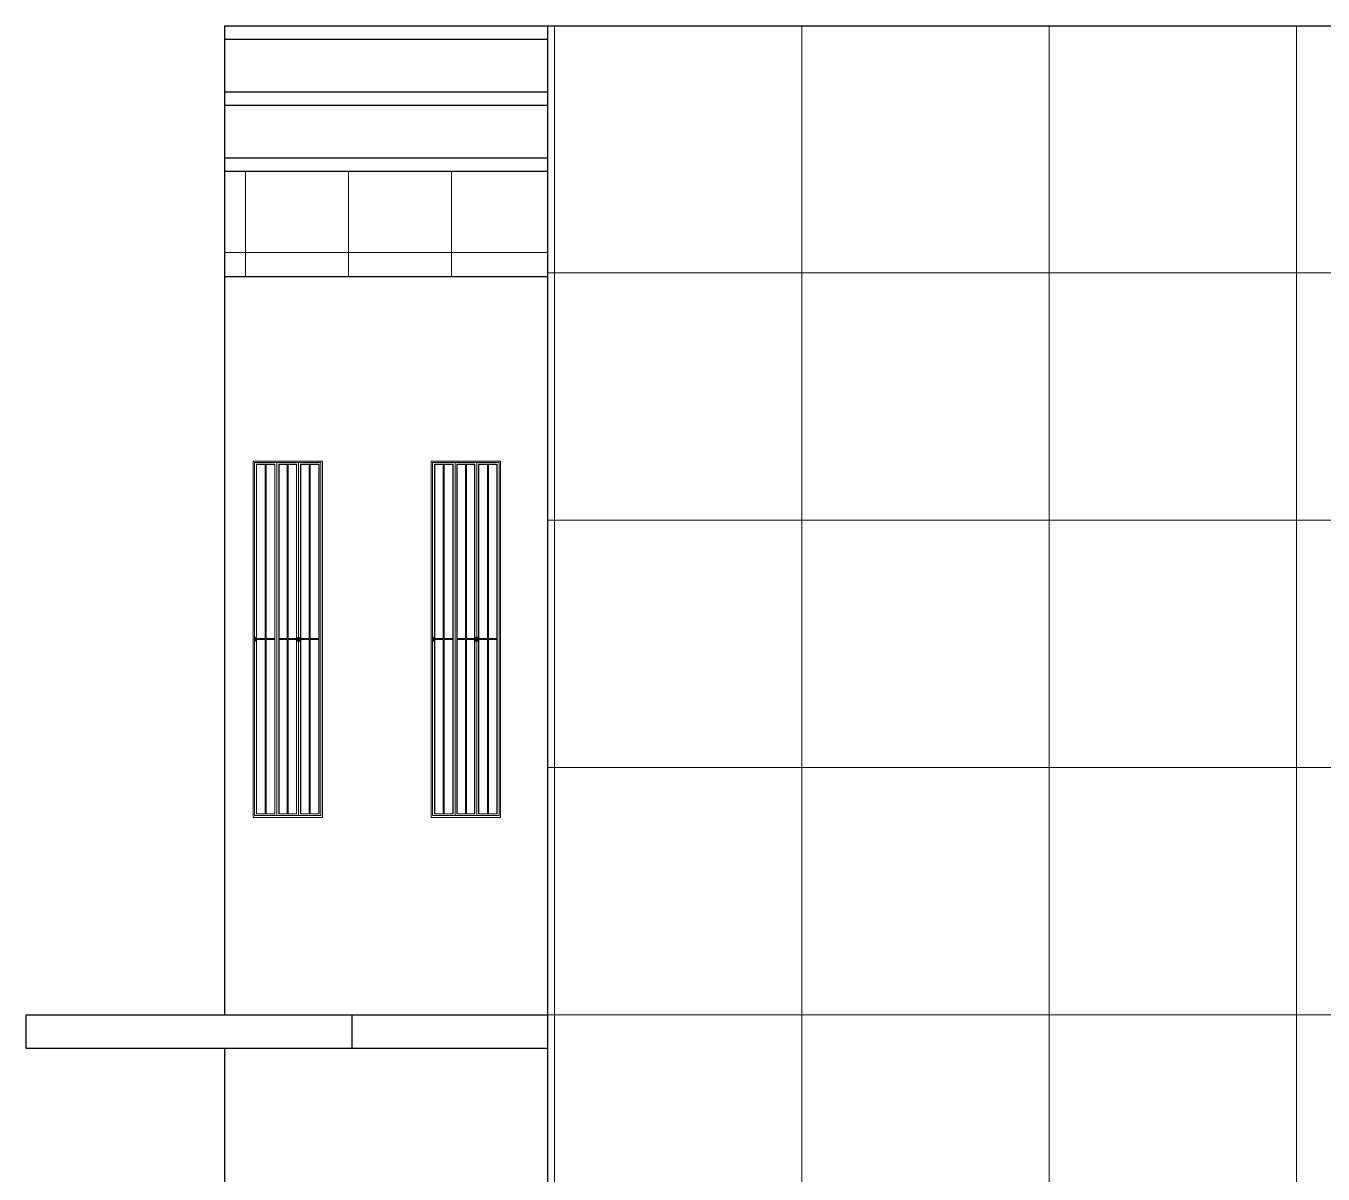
# Model space of a CAD drawing. Header units: inches. Extents: x -9985691 to 3643, y -3270716 to 4788.
# Drawn here: x -4972208.9 to -4972012.2, y -3262709.9 to -3262535.9 of the extents above; entities that cross this region are included whole.
import ezdxf

# ---------------------------------------------------------------- set-up
doc = ezdxf.new("R2010")
doc.units = ezdxf.units.IN
doc.header["$LTSCALE"] = 2
doc.header["$MEASUREMENT"] = 0
doc.linetypes.add('ACAD_ISO02W100', pattern=[15, 12, -3])
doc.layers.get('0').update_dxf_attribs({"linetype": 'CONTINUOUS'})
doc.layers.add('HATCH', color=60, linetype='ACAD_ISO02W100', lineweight=13)
doc.layers.add('window', color=4, linetype='CONTINUOUS', lineweight=13)

msp = doc.modelspace()

# ---------------------------------------------------------------- hatches: boundary and pattern name
at = {"layer": 'HATCH', "transparency": 33554661}
h = msp.add_hatch(dxfattribs=at)
h.set_pattern_fill('ANSI37', color=256, scale=300, angle=45)
h.set_pattern_definition([(90, (32433.695, 226.672), (-37.5, 0), []), (180, (32433.695, 226.672), (-4e-15, -37.5), [])])
h.paths.add_polyline_path([(-4972129.78, -3262909.85), (-4971845.53, -3262909.85), (-4971845.53, -3262578.85), (-4971815.53, -3262578.85), (-4971815.53, -3262573.85), (-4971845.53, -3262573.85), (-4971845.53, -3262535.85), (-4972129.78, -3262535.85), (-4972129.78, -3262573.85)])
h = msp.add_hatch(dxfattribs=at)
h.set_pattern_fill('ANSI37', color=256, scale=125, angle=45)
h.set_pattern_definition([(90, (32433.695, 226.672), (-15.625, 0), []), (180, (32433.695, 226.672), (-9e-16, -15.625), [])])
h.paths.add_polyline_path([(-4972178.79, -3262557.85), (-4972178.79, -3262573.85), (-4972129.78, -3262573.85), (-4972129.78, -3262557.85)])

# ---------------------------------------------------------------- linework, layer by layer
at = {"ltscale": 0.5}
for p, q in [((-4972178.79, -3262535.85), (-4971845.53, -3262535.85)), ((-4972178.79, -3262573.85), (-4972178.79, -3262535.85)), ((-4972129.78, -3262573.85), (-4972129.78, -3262535.85)), ((-4972178.79, -3262537.85), (-4972129.78, -3262537.85)), ((-4972178.79, -3262545.85), (-4972129.78, -3262545.85)), ((-4972178.79, -3262547.85), (-4972129.78, -3262547.85)), ((-4972178.79, -3262555.85), (-4972129.78, -3262555.85)), ((-4972178.79, -3262557.85), (-4972129.78, -3262557.85)), ((-4972178.79, -3262685.85), (-4972178.79, -3262573.85)), ((-4972178.79, -3262573.85), (-4972129.78, -3262573.85)), ((-4972129.78, -3262909.85), (-4972129.78, -3262573.85)), ((-4972129.78, -3262685.85), (-4972208.95, -3262685.85)), ((-4972208.95, -3262685.85), (-4972208.95, -3262690.85)), ((-4972159.49, -3262690.85), (-4972159.49, -3262685.85)), ((-4972208.95, -3262690.85), (-4972129.78, -3262690.85)), ((-4972178.79, -3262797.85), (-4972178.79, -3262690.85))]:
    msp.add_line(p, q, dxfattribs=at)
at = {"layer": 'window'}
for p, q in [((-4972174.51, -3262655.85), (-4972174.51, -3262601.85)), ((-4972163.99, -3262601.85), (-4972174.51, -3262601.85)), ((-4972174.29, -3262655.59), (-4972174.29, -3262602.05)), ((-4972164.21, -3262602.05), (-4972174.29, -3262602.05)), ((-4972174, -3262655.32), (-4972174, -3262602.31)), ((-4972174, -3262602.31), (-4972171.18, -3262602.31)), ((-4972173.96, -3262602.35), (-4972174, -3262602.31)), ((-4972173.96, -3262655.29), (-4972173.96, -3262602.35)), ((-4972171.22, -3262602.35), (-4972173.96, -3262602.35)), ((-4972172.66, -3262602.35), (-4972172.66, -3262628.75)), ((-4972172.52, -3262602.35), (-4972172.52, -3262628.75)), ((-4972171.22, -3262602.35), (-4972171.18, -3262602.31)), ((-4972171.22, -3262602.35), (-4972171.22, -3262655.29)), ((-4972171.18, -3262602.31), (-4972171.18, -3262655.32)), ((-4972170.89, -3262602.05), (-4972170.89, -3262655.59)), ((-4972167.9, -3262602.31), (-4972170.6, -3262602.31)), ((-4972170.6, -3262602.31), (-4972170.6, -3262655.32)), ((-4972170.57, -3262602.35), (-4972170.6, -3262602.31)), ((-4972170.57, -3262602.35), (-4972170.57, -3262655.29)), ((-4972170.57, -3262602.35), (-4972167.94, -3262602.35)), ((-4972169.32, -3262602.35), (-4972169.32, -3262628.75)), ((-4972169.18, -3262602.35), (-4972169.18, -3262628.75)), ((-4972167.94, -3262602.35), (-4972167.9, -3262602.31)), ((-4972167.94, -3262655.29), (-4972167.94, -3262602.35)), ((-4972167.9, -3262655.32), (-4972167.9, -3262602.31)), ((-4972167.61, -3262602.05), (-4972167.61, -3262655.59)), ((-4972167.32, -3262655.32), (-4972167.32, -3262602.31)), ((-4972167.32, -3262602.31), (-4972164.5, -3262602.31)), ((-4972167.28, -3262602.35), (-4972167.32, -3262602.31)), ((-4972167.28, -3262655.29), (-4972167.28, -3262602.35)), ((-4972164.54, -3262602.35), (-4972167.28, -3262602.35)), ((-4972165.98, -3262602.35), (-4972165.98, -3262628.75)), ((-4972165.84, -3262602.35), (-4972165.84, -3262628.75)), ((-4972164.54, -3262602.35), (-4972164.5, -3262602.31)), ((-4972164.54, -3262602.35), (-4972164.54, -3262655.29)), ((-4972164.5, -3262602.31), (-4972164.5, -3262655.32)), ((-4972164.21, -3262602.05), (-4972164.21, -3262655.59)), ((-4972163.99, -3262655.85), (-4972163.99, -3262601.85)), ((-4972147.49, -3262655.85), (-4972147.49, -3262601.85)), ((-4972136.97, -3262601.85), (-4972147.49, -3262601.85)), ((-4972147.27, -3262655.59), (-4972147.27, -3262602.05)), ((-4972137.19, -3262602.05), (-4972147.27, -3262602.05)), ((-4972146.98, -3262655.32), (-4972146.98, -3262602.31)), ((-4972146.98, -3262602.31), (-4972144.17, -3262602.31)), ((-4972146.95, -3262602.35), (-4972146.98, -3262602.31)), ((-4972146.95, -3262655.29), (-4972146.95, -3262602.35)), ((-4972144.2, -3262602.35), (-4972146.95, -3262602.35)), ((-4972145.65, -3262602.35), (-4972145.65, -3262628.75)), ((-4972145.5, -3262602.35), (-4972145.5, -3262628.75)), ((-4972144.2, -3262602.35), (-4972144.17, -3262602.31)), ((-4972144.2, -3262602.35), (-4972144.2, -3262655.29)), ((-4972144.17, -3262602.31), (-4972144.17, -3262655.32)), ((-4972143.88, -3262602.05), (-4972143.88, -3262655.59)), ((-4972140.88, -3262602.31), (-4972143.59, -3262602.31)), ((-4972143.59, -3262602.31), (-4972143.59, -3262655.32)), ((-4972143.55, -3262602.35), (-4972143.59, -3262602.31)), ((-4972143.55, -3262602.35), (-4972143.55, -3262655.29)), ((-4972143.55, -3262602.35), (-4972140.92, -3262602.35)), ((-4972142.31, -3262602.35), (-4972142.31, -3262628.75)), ((-4972142.16, -3262602.35), (-4972142.16, -3262628.75)), ((-4972140.92, -3262602.35), (-4972140.88, -3262602.31)), ((-4972140.92, -3262655.29), (-4972140.92, -3262602.35)), ((-4972140.88, -3262655.32), (-4972140.88, -3262602.31)), ((-4972140.59, -3262602.05), (-4972140.59, -3262655.59)), ((-4972140.3, -3262655.32), (-4972140.3, -3262602.31)), ((-4972140.3, -3262602.31), (-4972137.48, -3262602.31)), ((-4972140.27, -3262602.35), (-4972140.3, -3262602.31)), ((-4972140.27, -3262655.29), (-4972140.27, -3262602.35)), ((-4972137.52, -3262602.35), (-4972140.27, -3262602.35)), ((-4972138.97, -3262602.35), (-4972138.97, -3262628.75)), ((-4972138.82, -3262602.35), (-4972138.82, -3262628.75)), ((-4972137.52, -3262602.35), (-4972137.48, -3262602.31)), ((-4972137.52, -3262602.35), (-4972137.52, -3262655.29)), ((-4972137.48, -3262602.31), (-4972137.48, -3262655.32)), ((-4972137.19, -3262602.05), (-4972137.19, -3262655.59)), ((-4972136.97, -3262655.85), (-4972136.97, -3262601.85)), ((-4972174.17, -3262628.56), (-4972174.18, -3262628.57)), ((-4972174.18, -3262628.58), (-4972174.18, -3262628.57)), ((-4972174.18, -3262628.57), (-4972174.18, -3262628.57)), ((-4972174.18, -3262628.58), (-4972174.18, -3262628.58)), ((-4972174.18, -3262628.59), (-4972174.18, -3262628.58)), ((-4972174.18, -3262628.59), (-4972174.18, -3262628.58)), ((-4972174.18, -3262629.09), (-4972174.18, -3262628.59)), ((-4972174.18, -3262629.09), (-4972174.18, -3262629.09)), ((-4972174.18, -3262629.1), (-4972174.18, -3262629.09)), ((-4972174.18, -3262629.1), (-4972174.18, -3262629.1)), ((-4972174.18, -3262629.1), (-4972174.18, -3262629.11)), ((-4972174.18, -3262629.11), (-4972174.17, -3262629.11)), ((-4972174.17, -3262628.56), (-4972174.16, -3262628.56)), ((-4972174.17, -3262628.56), (-4972174.17, -3262628.56)), ((-4972174.17, -3262628.68), (-4972174.17, -3262628.69)), ((-4972174.17, -3262628.68), (-4972174.17, -3262628.68)), ((-4972174.16, -3262628.68), (-4972174.17, -3262628.68)), ((-4972174.17, -3262628.69), (-4972174.17, -3262628.69)), ((-4972174.17, -3262628.69), (-4972174.17, -3262628.69)), ((-4972174.17, -3262628.69), (-4972174.17, -3262628.94)), ((-4972174.17, -3262628.95), (-4972174.17, -3262628.94)), ((-4972174.17, -3262628.96), (-4972174.17, -3262628.95)), ((-4972174.17, -3262628.95), (-4972174.17, -3262628.95)), ((-4972174.17, -3262628.95), (-4972174.17, -3262628.95)), ((-4972174.16, -3262628.96), (-4972174.17, -3262628.96)), ((-4972174.16, -3262629.12), (-4972174.17, -3262629.11)), ((-4972174.17, -3262629.11), (-4972174.17, -3262629.11)), ((-4972174.15, -3262628.55), (-4972174.16, -3262628.56)), ((-4972174.16, -3262628.56), (-4972174.16, -3262628.56)), ((-4972174.16, -3262628.67), (-4972174.16, -3262628.68)), ((-4972174.16, -3262628.67), (-4972174.16, -3262628.67)), ((-4972174.15, -3262628.67), (-4972174.16, -3262628.67)), ((-4972174.15, -3262628.97), (-4972174.16, -3262628.96)), ((-4972174.16, -3262628.96), (-4972174.16, -3262628.96)), ((-4972174.16, -3262628.96), (-4972174.16, -3262628.96)), ((-4972174.15, -3262629.12), (-4972174.16, -3262629.12)), ((-4972174.16, -3262629.12), (-4972174.16, -3262629.12)), ((-4972174.14, -3262628.55), (-4972174.15, -3262628.55)), ((-4972174.15, -3262628.67), (-4972174.15, -3262628.67)), ((-4972174.14, -3262628.67), (-4972174.15, -3262628.67)), ((-4972174.14, -3262628.97), (-4972174.15, -3262628.97)), ((-4972174.15, -3262628.97), (-4972174.15, -3262628.97)), ((-4972174.14, -3262629.12), (-4972174.15, -3262629.12)), ((-4972174.14, -3262628.55), (-4972174.13, -3262628.56)), ((-4972174.14, -3262628.55), (-4972174.14, -3262628.55)), ((-4972174.14, -3262628.67), (-4972174.14, -3262628.67)), ((-4972174.14, -3262628.67), (-4972174.14, -3262628.67)), ((-4972174.13, -3262628.67), (-4972174.14, -3262628.67)), ((-4972174.13, -3262628.96), (-4972174.14, -3262628.97)), ((-4972174.14, -3262628.97), (-4972174.14, -3262628.97)), ((-4972174.14, -3262628.97), (-4972174.14, -3262628.97)), ((-4972174.14, -3262629.12), (-4972174.14, -3262629.12)), ((-4972174.14, -3262629.12), (-4972174.13, -3262629.12)), ((-4972174.13, -3262628.56), (-4972174.13, -3262628.56)), ((-4972174.13, -3262628.56), (-4972174.12, -3262628.56)), ((-4972174.13, -3262628.67), (-4972174.13, -3262628.67)), ((-4972174.12, -3262628.68), (-4972174.13, -3262628.67)), ((-4972174.12, -3262628.96), (-4972174.13, -3262628.96)), ((-4972174.13, -3262628.96), (-4972174.13, -3262628.96)), ((-4972174.12, -3262629.11), (-4972174.13, -3262629.12)), ((-4972174.13, -3262629.12), (-4972174.13, -3262629.12)), ((-4972174.12, -3262628.56), (-4972174.11, -3262628.57)), ((-4972174.12, -3262628.56), (-4972174.12, -3262628.56)), ((-4972174.12, -3262628.68), (-4972174.12, -3262628.68)), ((-4972174.12, -3262628.68), (-4972174.12, -3262628.68)), ((-4972174.12, -3262628.69), (-4972174.12, -3262628.68)), ((-4972174.12, -3262628.94), (-4972174.12, -3262628.69)), ((-4972174.12, -3262628.69), (-4972174.12, -3262628.69)), ((-4972174.12, -3262628.69), (-4972174.12, -3262628.69)), ((-4972174.12, -3262628.94), (-4972174.12, -3262628.95)), ((-4972174.12, -3262628.95), (-4972174.12, -3262628.95)), ((-4972174.12, -3262628.95), (-4972174.12, -3262628.95)), ((-4972174.12, -3262628.95), (-4972174.12, -3262628.96)), ((-4972174.12, -3262628.96), (-4972174.12, -3262628.96)), ((-4972174.12, -3262629.11), (-4972174.11, -3262629.11)), ((-4972174.12, -3262629.11), (-4972174.12, -3262629.11)), ((-4972174.11, -3262628.58), (-4972174.11, -3262628.57)), ((-4972174.11, -3262628.57), (-4972174.11, -3262628.57)), ((-4972174.1, -3262628.58), (-4972174.11, -3262628.58)), ((-4972174.1, -3262629.09), (-4972174.11, -3262629.1)), ((-4972174.1, -3262629.09), (-4972174.11, -3262629.1)), ((-4972174.11, -3262629.1), (-4972174.11, -3262629.1)), ((-4972174.11, -3262629.11), (-4972174.11, -3262629.1)), ((-4972174.1, -3262628.58), (-4972174.1, -3262628.59)), ((-4972174.1, -3262628.59), (-4972174.1, -3262629.09)), ((-4972174.1, -3262629.09), (-4972174.1, -3262629.09)), ((-4972173.96, -3262628.75), (-4972172.66, -3262628.75)), ((-4972173.96, -3262628.88), (-4972172.66, -3262628.88)), ((-4972172.66, -3262628.88), (-4972172.66, -3262655.29)), ((-4972172.52, -3262628.75), (-4972171.22, -3262628.75)), ((-4972172.52, -3262628.88), (-4972171.22, -3262628.88)), ((-4972172.52, -3262628.88), (-4972172.52, -3262655.29)), ((-4972169.32, -3262628.75), (-4972170.57, -3262628.75)), ((-4972169.32, -3262628.88), (-4972170.57, -3262628.88)), ((-4972169.32, -3262628.88), (-4972169.32, -3262655.29)), ((-4972167.94, -3262628.75), (-4972169.18, -3262628.75)), ((-4972169.18, -3262628.88), (-4972169.18, -3262655.29)), ((-4972167.94, -3262628.88), (-4972169.18, -3262628.88)), ((-4972167.8, -3262628.58), (-4972167.8, -3262628.59)), ((-4972167.79, -3262628.58), (-4972167.8, -3262628.58)), ((-4972167.8, -3262628.59), (-4972167.8, -3262629.09)), ((-4972167.8, -3262629.09), (-4972167.79, -3262629.1)), ((-4972167.8, -3262629.09), (-4972167.8, -3262629.09)), ((-4972167.8, -3262629.09), (-4972167.79, -3262629.1)), ((-4972167.78, -3262628.56), (-4972167.79, -3262628.57)), ((-4972167.79, -3262628.57), (-4972167.79, -3262628.58)), ((-4972167.79, -3262628.57), (-4972167.79, -3262628.57)), ((-4972167.79, -3262629.1), (-4972167.79, -3262629.1)), ((-4972167.79, -3262629.1), (-4972167.79, -3262629.11)), ((-4972167.79, -3262629.11), (-4972167.78, -3262629.11)), ((-4972167.77, -3262628.56), (-4972167.78, -3262628.56)), ((-4972167.78, -3262628.56), (-4972167.78, -3262628.56)), ((-4972167.78, -3262628.68), (-4972167.77, -3262628.68)), ((-4972167.78, -3262628.68), (-4972167.78, -3262628.68)), ((-4972167.78, -3262628.69), (-4972167.78, -3262628.68)), ((-4972167.78, -3262628.69), (-4972167.78, -3262628.69)), ((-4972167.78, -3262628.69), (-4972167.78, -3262628.69)), ((-4972167.78, -3262628.73), (-4972167.78, -3262628.69)), ((-4972167.78, -3262628.72), (-4972167.77, -3262628.71)), ((-4972167.78, -3262628.73), (-4972167.78, -3262628.72)), ((-4972167.78, -3262628.72), (-4972167.78, -3262628.72)), ((-4972167.78, -3262628.72), (-4972167.78, -3262628.72)), ((-4972167.78, -3262628.73), (-4972167.78, -3262628.73)), ((-4972167.78, -3262628.94), (-4972167.78, -3262628.73)), ((-4972167.78, -3262628.94), (-4972167.78, -3262628.95)), ((-4972167.78, -3262628.95), (-4972167.78, -3262628.95)), ((-4972167.78, -3262628.95), (-4972167.78, -3262628.95)), ((-4972167.78, -3262628.95), (-4972167.78, -3262628.96)), ((-4972167.78, -3262628.96), (-4972167.77, -3262628.96)), ((-4972167.78, -3262629.11), (-4972167.77, -3262629.12)), ((-4972167.78, -3262629.11), (-4972167.78, -3262629.11)), ((-4972167.76, -3262628.55), (-4972167.77, -3262628.56)), ((-4972167.77, -3262628.56), (-4972167.77, -3262628.56)), ((-4972167.77, -3262628.67), (-4972167.76, -3262628.67)), ((-4972167.77, -3262628.67), (-4972167.77, -3262628.67)), ((-4972167.77, -3262628.68), (-4972167.77, -3262628.67)), ((-4972167.77, -3262628.71), (-4972167.76, -3262628.71)), ((-4972167.77, -3262628.71), (-4972167.77, -3262628.71)), ((-4972167.77, -3262628.71), (-4972167.77, -3262628.71)), ((-4972167.77, -3262628.96), (-4972167.77, -3262628.96)), ((-4972167.77, -3262628.96), (-4972167.77, -3262628.96)), ((-4972167.77, -3262628.96), (-4972167.76, -3262628.97)), ((-4972167.77, -3262629.12), (-4972167.77, -3262629.12)), ((-4972167.77, -3262629.12), (-4972167.76, -3262629.12)), ((-4972167.75, -3262628.55), (-4972167.76, -3262628.55)), ((-4972167.76, -3262628.55), (-4972167.76, -3262628.55)), ((-4972167.76, -3262628.67), (-4972167.75, -3262628.67)), ((-4972167.76, -3262628.67), (-4972167.76, -3262628.67)), ((-4972167.76, -3262628.67), (-4972167.76, -3262628.67)), ((-4972167.76, -3262628.71), (-4972167.76, -3262628.71)), ((-4972167.76, -3262628.71), (-4972167.75, -3262628.71)), ((-4972167.76, -3262628.71), (-4972167.76, -3262628.71)), ((-4972167.76, -3262628.97), (-4972167.76, -3262628.97)), ((-4972167.76, -3262628.97), (-4972167.76, -3262628.97)), ((-4972167.76, -3262628.97), (-4972167.75, -3262628.97)), ((-4972167.76, -3262629.12), (-4972167.75, -3262629.12)), ((-4972167.76, -3262629.12), (-4972167.76, -3262629.12)), ((-4972167.74, -3262628.56), (-4972167.75, -3262628.55)), ((-4972167.75, -3262628.67), (-4972167.74, -3262628.67)), ((-4972167.75, -3262628.67), (-4972167.75, -3262628.67)), ((-4972167.75, -3262628.71), (-4972167.74, -3262628.71)), ((-4972167.75, -3262628.71), (-4972167.75, -3262628.71)), ((-4972167.75, -3262628.97), (-4972167.74, -3262628.96)), ((-4972167.75, -3262628.97), (-4972167.75, -3262628.97)), ((-4972167.75, -3262629.12), (-4972167.74, -3262629.12)), ((-4972167.73, -3262628.56), (-4972167.74, -3262628.56)), ((-4972167.74, -3262628.56), (-4972167.74, -3262628.56)), ((-4972167.74, -3262628.67), (-4972167.74, -3262628.68)), ((-4972167.74, -3262628.67), (-4972167.74, -3262628.67)), ((-4972167.74, -3262628.68), (-4972167.73, -3262628.68)), ((-4972167.74, -3262628.71), (-4972167.74, -3262628.71)), ((-4972167.74, -3262628.71), (-4972167.73, -3262628.72)), ((-4972167.74, -3262628.71), (-4972167.74, -3262628.71)), ((-4972167.74, -3262628.96), (-4972167.74, -3262628.96)), ((-4972167.74, -3262628.96), (-4972167.74, -3262628.96)), ((-4972167.74, -3262628.96), (-4972167.73, -3262628.96)), ((-4972167.74, -3262629.12), (-4972167.73, -3262629.11)), ((-4972167.74, -3262629.12), (-4972167.74, -3262629.12)), ((-4972167.72, -3262628.57), (-4972167.73, -3262628.56)), ((-4972167.73, -3262628.56), (-4972167.73, -3262628.56)), ((-4972167.73, -3262628.68), (-4972167.73, -3262628.69)), ((-4972167.73, -3262628.68), (-4972167.73, -3262628.68)), ((-4972167.73, -3262628.69), (-4972167.73, -3262628.69)), ((-4972167.73, -3262628.69), (-4972167.73, -3262628.69)), ((-4972167.73, -3262628.94), (-4972167.73, -3262628.69)), ((-4972167.73, -3262628.72), (-4972167.73, -3262628.72)), ((-4972167.73, -3262628.72), (-4972167.73, -3262628.72)), ((-4972167.73, -3262628.72), (-4972167.73, -3262628.73)), ((-4972167.73, -3262628.73), (-4972167.73, -3262628.73)), ((-4972167.73, -3262628.95), (-4972167.73, -3262628.94)), ((-4972167.73, -3262628.96), (-4972167.73, -3262628.95)), ((-4972167.73, -3262628.95), (-4972167.73, -3262628.95)), ((-4972167.73, -3262628.95), (-4972167.73, -3262628.95)), ((-4972167.73, -3262629.11), (-4972167.73, -3262629.11)), ((-4972167.73, -3262629.11), (-4972167.72, -3262629.11)), ((-4972167.72, -3262628.58), (-4972167.72, -3262628.57)), ((-4972167.72, -3262628.57), (-4972167.72, -3262628.57)), ((-4972167.72, -3262628.58), (-4972167.72, -3262628.58)), ((-4972167.72, -3262628.59), (-4972167.72, -3262628.58)), ((-4972167.72, -3262628.59), (-4972167.72, -3262628.58)), ((-4972167.72, -3262629.09), (-4972167.72, -3262628.59)), ((-4972167.72, -3262629.09), (-4972167.72, -3262629.09)), ((-4972167.72, -3262629.1), (-4972167.72, -3262629.09)), ((-4972167.72, -3262629.11), (-4972167.72, -3262629.1)), ((-4972167.72, -3262629.1), (-4972167.72, -3262629.1)), ((-4972167.5, -3262628.58), (-4972167.5, -3262628.57)), ((-4972167.5, -3262628.57), (-4972167.49, -3262628.57)), ((-4972167.5, -3262628.58), (-4972167.5, -3262628.58)), ((-4972167.5, -3262628.59), (-4972167.5, -3262628.58)), ((-4972167.5, -3262628.59), (-4972167.5, -3262628.58)), ((-4972167.5, -3262629.09), (-4972167.5, -3262628.59)), ((-4972167.5, -3262629.09), (-4972167.5, -3262629.09)), ((-4972167.5, -3262629.1), (-4972167.5, -3262629.09)), ((-4972167.5, -3262629.1), (-4972167.5, -3262629.1)), ((-4972167.5, -3262629.1), (-4972167.49, -3262629.11)), ((-4972167.49, -3262628.56), (-4972167.49, -3262628.57)), ((-4972167.49, -3262628.56), (-4972167.48, -3262628.56)), ((-4972167.49, -3262628.56), (-4972167.49, -3262628.56)), ((-4972167.49, -3262628.68), (-4972167.49, -3262628.69)), ((-4972167.48, -3262628.68), (-4972167.49, -3262628.68)), ((-4972167.49, -3262628.69), (-4972167.49, -3262628.69)), ((-4972167.49, -3262628.69), (-4972167.49, -3262628.69)), ((-4972167.49, -3262628.69), (-4972167.49, -3262628.94)), ((-4972167.49, -3262628.95), (-4972167.49, -3262628.94)), ((-4972167.48, -3262628.96), (-4972167.49, -3262628.95)), ((-4972167.49, -3262628.95), (-4972167.49, -3262628.95)), ((-4972167.49, -3262628.95), (-4972167.49, -3262628.95)), ((-4972167.48, -3262629.12), (-4972167.49, -3262629.11)), ((-4972167.49, -3262629.11), (-4972167.49, -3262629.11)), ((-4972167.49, -3262629.11), (-4972167.49, -3262629.11)), ((-4972167.47, -3262628.56), (-4972167.48, -3262628.56)), ((-4972167.48, -3262628.67), (-4972167.48, -3262628.68)), ((-4972167.47, -3262628.67), (-4972167.48, -3262628.67)), ((-4972167.48, -3262628.68), (-4972167.48, -3262628.68)), ((-4972167.47, -3262628.96), (-4972167.48, -3262628.96)), ((-4972167.48, -3262628.96), (-4972167.48, -3262628.96)), ((-4972167.48, -3262628.96), (-4972167.48, -3262628.96)), ((-4972167.48, -3262629.12), (-4972167.47, -3262629.12)), ((-4972167.47, -3262628.55), (-4972167.47, -3262628.56)), ((-4972167.46, -3262628.55), (-4972167.47, -3262628.55)), ((-4972167.47, -3262628.67), (-4972167.47, -3262628.67)), ((-4972167.47, -3262628.67), (-4972167.47, -3262628.67)), ((-4972167.46, -3262628.67), (-4972167.47, -3262628.67)), ((-4972167.47, -3262628.97), (-4972167.47, -3262628.96)), ((-4972167.46, -3262628.97), (-4972167.47, -3262628.97)), ((-4972167.47, -3262628.97), (-4972167.47, -3262628.97)), ((-4972167.46, -3262629.12), (-4972167.47, -3262629.12)), ((-4972167.47, -3262629.12), (-4972167.47, -3262629.12)), ((-4972167.46, -3262628.55), (-4972167.45, -3262628.56)), ((-4972167.46, -3262628.55), (-4972167.46, -3262628.55)), ((-4972167.46, -3262628.67), (-4972167.46, -3262628.67)), ((-4972167.45, -3262628.67), (-4972167.46, -3262628.67)), ((-4972167.45, -3262628.97), (-4972167.46, -3262628.97)), ((-4972167.46, -3262628.97), (-4972167.46, -3262628.97)), ((-4972167.46, -3262629.12), (-4972167.46, -3262629.12)), ((-4972167.46, -3262629.12), (-4972167.45, -3262629.12)), ((-4972167.45, -3262628.56), (-4972167.44, -3262628.56)), ((-4972167.45, -3262628.67), (-4972167.45, -3262628.67)), ((-4972167.45, -3262628.67), (-4972167.45, -3262628.67)), ((-4972167.44, -3262628.68), (-4972167.45, -3262628.67)), ((-4972167.44, -3262628.96), (-4972167.45, -3262628.96)), ((-4972167.45, -3262628.96), (-4972167.45, -3262628.96)), ((-4972167.45, -3262628.96), (-4972167.45, -3262628.97)), ((-4972167.44, -3262629.12), (-4972167.45, -3262629.12)), ((-4972167.44, -3262628.56), (-4972167.44, -3262628.56)), ((-4972167.44, -3262628.56), (-4972167.43, -3262628.56)), ((-4972167.44, -3262628.68), (-4972167.44, -3262628.68)), ((-4972167.44, -3262628.68), (-4972167.44, -3262628.68)), ((-4972167.44, -3262628.69), (-4972167.44, -3262628.68)), ((-4972167.44, -3262628.69), (-4972167.44, -3262628.69)), ((-4972167.43, -3262628.69), (-4972167.44, -3262628.69)), ((-4972167.43, -3262628.94), (-4972167.44, -3262628.95)), ((-4972167.44, -3262628.95), (-4972167.44, -3262628.95)), ((-4972167.44, -3262628.95), (-4972167.44, -3262628.95)), ((-4972167.44, -3262628.95), (-4972167.44, -3262628.96)), ((-4972167.44, -3262628.96), (-4972167.44, -3262628.96)), ((-4972167.44, -3262629.11), (-4972167.44, -3262629.12)), ((-4972167.44, -3262629.11), (-4972167.43, -3262629.11)), ((-4972167.43, -3262628.56), (-4972167.43, -3262628.57)), ((-4972167.42, -3262628.58), (-4972167.43, -3262628.57)), ((-4972167.43, -3262628.57), (-4972167.43, -3262628.57)), ((-4972167.43, -3262628.94), (-4972167.43, -3262628.69)), ((-4972167.42, -3262629.1), (-4972167.43, -3262629.1)), ((-4972167.43, -3262629.11), (-4972167.43, -3262629.1)), ((-4972167.43, -3262629.11), (-4972167.43, -3262629.11)), ((-4972167.42, -3262628.58), (-4972167.42, -3262628.59)), ((-4972167.42, -3262628.58), (-4972167.42, -3262628.58)), ((-4972167.42, -3262628.59), (-4972167.42, -3262629.09)), ((-4972167.42, -3262629.09), (-4972167.42, -3262629.1)), ((-4972167.42, -3262629.09), (-4972167.42, -3262629.09)), ((-4972167.42, -3262629.09), (-4972167.42, -3262629.1)), ((-4972167.28, -3262628.75), (-4972165.98, -3262628.75)), ((-4972167.28, -3262628.88), (-4972165.98, -3262628.88)), ((-4972165.98, -3262628.88), (-4972165.98, -3262655.29)), ((-4972165.84, -3262628.75), (-4972164.54, -3262628.75)), ((-4972165.84, -3262628.88), (-4972164.54, -3262628.88)), ((-4972165.84, -3262628.88), (-4972165.84, -3262655.29)), ((-4972147.17, -3262628.58), (-4972147.16, -3262628.58)), ((-4972147.17, -3262628.59), (-4972147.17, -3262628.58)), ((-4972147.17, -3262628.59), (-4972147.16, -3262628.58)), ((-4972147.17, -3262629.09), (-4972147.17, -3262628.59)), ((-4972147.17, -3262629.09), (-4972147.17, -3262629.09)), ((-4972147.16, -3262629.1), (-4972147.17, -3262629.09)), ((-4972147.15, -3262628.56), (-4972147.16, -3262628.57)), ((-4972147.16, -3262628.58), (-4972147.16, -3262628.57)), ((-4972147.16, -3262628.57), (-4972147.16, -3262628.57)), ((-4972147.16, -3262629.1), (-4972147.16, -3262629.1)), ((-4972147.16, -3262629.1), (-4972147.16, -3262629.11)), ((-4972147.16, -3262629.11), (-4972147.15, -3262629.11)), ((-4972147.15, -3262628.56), (-4972147.14, -3262628.56)), ((-4972147.15, -3262628.56), (-4972147.15, -3262628.56)), ((-4972147.14, -3262628.67), (-4972147.15, -3262628.68)), ((-4972147.15, -3262628.68), (-4972147.15, -3262628.69)), ((-4972147.15, -3262628.68), (-4972147.15, -3262628.68)), ((-4972147.15, -3262628.68), (-4972147.15, -3262628.68)), ((-4972147.15, -3262628.69), (-4972147.15, -3262628.69)), ((-4972147.15, -3262628.69), (-4972147.15, -3262628.69)), ((-4972147.15, -3262628.69), (-4972147.15, -3262628.94)), ((-4972147.15, -3262628.95), (-4972147.15, -3262628.94)), ((-4972147.15, -3262628.96), (-4972147.15, -3262628.95)), ((-4972147.15, -3262628.95), (-4972147.15, -3262628.95)), ((-4972147.15, -3262628.95), (-4972147.15, -3262628.95)), ((-4972147.14, -3262628.96), (-4972147.15, -3262628.96)), ((-4972147.15, -3262628.96), (-4972147.15, -3262628.96)), ((-4972147.14, -3262629.12), (-4972147.15, -3262629.11)), ((-4972147.15, -3262629.11), (-4972147.15, -3262629.11)), ((-4972147.13, -3262628.55), (-4972147.14, -3262628.56)), ((-4972147.14, -3262628.56), (-4972147.14, -3262628.56)), ((-4972147.14, -3262628.67), (-4972147.14, -3262628.67)), ((-4972147.13, -3262628.67), (-4972147.14, -3262628.67)), ((-4972147.13, -3262628.97), (-4972147.14, -3262628.96)), ((-4972147.14, -3262628.96), (-4972147.14, -3262628.96)), ((-4972147.13, -3262629.12), (-4972147.14, -3262629.12)), ((-4972147.14, -3262629.12), (-4972147.14, -3262629.12)), ((-4972147.13, -3262628.55), (-4972147.13, -3262628.55)), ((-4972147.12, -3262628.55), (-4972147.13, -3262628.55)), ((-4972147.13, -3262628.67), (-4972147.13, -3262628.67)), ((-4972147.13, -3262628.67), (-4972147.13, -3262628.67)), ((-4972147.12, -3262628.67), (-4972147.13, -3262628.67)), ((-4972147.12, -3262628.97), (-4972147.13, -3262628.97)), ((-4972147.13, -3262628.97), (-4972147.13, -3262628.97)), ((-4972147.13, -3262628.97), (-4972147.13, -3262628.97)), ((-4972147.13, -3262629.12), (-4972147.13, -3262629.12)), ((-4972147.13, -3262629.12), (-4972147.12, -3262629.12)), ((-4972147.12, -3262628.55), (-4972147.11, -3262628.56)), ((-4972147.12, -3262628.67), (-4972147.12, -3262628.67)), ((-4972147.11, -3262628.67), (-4972147.12, -3262628.67)), ((-4972147.11, -3262628.96), (-4972147.12, -3262628.97)), ((-4972147.12, -3262628.97), (-4972147.12, -3262628.97)), ((-4972147.12, -3262629.12), (-4972147.11, -3262629.12)), ((-4972147.11, -3262628.56), (-4972147.11, -3262628.56)), ((-4972147.11, -3262628.56), (-4972147.1, -3262628.56)), ((-4972147.11, -3262628.67), (-4972147.11, -3262628.67)), ((-4972147.11, -3262628.68), (-4972147.11, -3262628.67)), ((-4972147.1, -3262628.68), (-4972147.11, -3262628.68)), ((-4972147.1, -3262628.96), (-4972147.11, -3262628.96)), ((-4972147.11, -3262628.96), (-4972147.11, -3262628.96)), ((-4972147.11, -3262628.96), (-4972147.11, -3262628.96)), ((-4972147.1, -3262629.11), (-4972147.11, -3262629.12)), ((-4972147.11, -3262629.12), (-4972147.11, -3262629.12)), ((-4972147.1, -3262628.56), (-4972147.09, -3262628.57)), ((-4972147.1, -3262628.56), (-4972147.1, -3262628.56)), ((-4972147.1, -3262628.68), (-4972147.1, -3262628.68)), ((-4972147.1, -3262628.69), (-4972147.1, -3262628.68)), ((-4972147.1, -3262628.94), (-4972147.1, -3262628.69)), ((-4972147.1, -3262628.69), (-4972147.1, -3262628.69)), ((-4972147.1, -3262628.69), (-4972147.1, -3262628.69)), ((-4972147.1, -3262628.94), (-4972147.1, -3262628.95)), ((-4972147.1, -3262628.95), (-4972147.1, -3262628.95)), ((-4972147.1, -3262628.95), (-4972147.1, -3262628.95)), ((-4972147.1, -3262628.95), (-4972147.1, -3262628.96)), ((-4972147.1, -3262629.11), (-4972147.09, -3262629.11)), ((-4972147.1, -3262629.11), (-4972147.1, -3262629.11)), ((-4972147.09, -3262628.58), (-4972147.09, -3262628.57)), ((-4972147.09, -3262628.57), (-4972147.09, -3262628.57)), ((-4972147.09, -3262628.58), (-4972147.09, -3262628.59)), ((-4972147.09, -3262628.58), (-4972147.09, -3262628.58)), ((-4972147.09, -3262628.59), (-4972147.09, -3262629.09)), ((-4972147.09, -3262629.09), (-4972147.09, -3262629.1)), ((-4972147.09, -3262629.09), (-4972147.09, -3262629.09)), ((-4972147.09, -3262629.09), (-4972147.09, -3262629.1)), ((-4972147.09, -3262629.1), (-4972147.09, -3262629.1)), ((-4972147.09, -3262629.11), (-4972147.09, -3262629.1)), ((-4972146.95, -3262628.75), (-4972145.65, -3262628.75)), ((-4972146.95, -3262628.88), (-4972145.65, -3262628.88)), ((-4972145.65, -3262628.88), (-4972145.65, -3262655.29)), ((-4972145.5, -3262628.75), (-4972144.2, -3262628.75)), ((-4972145.5, -3262628.88), (-4972144.2, -3262628.88)), ((-4972145.5, -3262628.88), (-4972145.5, -3262655.29)), ((-4972142.31, -3262628.75), (-4972143.55, -3262628.75)), ((-4972142.31, -3262628.88), (-4972143.55, -3262628.88)), ((-4972142.31, -3262628.88), (-4972142.31, -3262655.29)), ((-4972140.92, -3262628.75), (-4972142.16, -3262628.75)), ((-4972142.16, -3262628.88), (-4972142.16, -3262655.29)), ((-4972140.92, -3262628.88), (-4972142.16, -3262628.88)), ((-4972140.77, -3262628.57), (-4972140.78, -3262628.58)), ((-4972140.78, -3262628.58), (-4972140.78, -3262628.59)), ((-4972140.78, -3262628.58), (-4972140.78, -3262628.58)), ((-4972140.78, -3262628.59), (-4972140.78, -3262629.09)), ((-4972140.78, -3262629.09), (-4972140.78, -3262629.1)), ((-4972140.78, -3262629.09), (-4972140.78, -3262629.09)), ((-4972140.78, -3262629.09), (-4972140.78, -3262629.1)), ((-4972140.78, -3262629.1), (-4972140.77, -3262629.1)), ((-4972140.77, -3262628.56), (-4972140.77, -3262628.57)), ((-4972140.76, -3262628.56), (-4972140.77, -3262628.56)), ((-4972140.77, -3262628.57), (-4972140.77, -3262628.57)), ((-4972140.77, -3262628.69), (-4972140.76, -3262628.69)), ((-4972140.77, -3262628.69), (-4972140.77, -3262628.69)), ((-4972140.77, -3262628.73), (-4972140.77, -3262628.69)), ((-4972140.77, -3262628.73), (-4972140.76, -3262628.72)), ((-4972140.77, -3262628.73), (-4972140.77, -3262628.73)), ((-4972140.77, -3262628.94), (-4972140.77, -3262628.73)), ((-4972140.77, -3262628.94), (-4972140.77, -3262628.95)), ((-4972140.77, -3262628.95), (-4972140.76, -3262628.95)), ((-4972140.77, -3262629.1), (-4972140.77, -3262629.11)), ((-4972140.77, -3262629.11), (-4972140.77, -3262629.11)), ((-4972140.77, -3262629.11), (-4972140.76, -3262629.11)), ((-4972140.75, -3262628.56), (-4972140.76, -3262628.56)), ((-4972140.76, -3262628.56), (-4972140.76, -3262628.56)), ((-4972140.76, -3262628.68), (-4972140.75, -3262628.67)), ((-4972140.76, -3262628.68), (-4972140.76, -3262628.68)), ((-4972140.76, -3262628.68), (-4972140.76, -3262628.68)), ((-4972140.76, -3262628.69), (-4972140.76, -3262628.68)), ((-4972140.76, -3262628.72), (-4972140.76, -3262628.71)), ((-4972140.76, -3262628.71), (-4972140.75, -3262628.71)), ((-4972140.76, -3262628.72), (-4972140.76, -3262628.72)), ((-4972140.76, -3262628.72), (-4972140.76, -3262628.72)), ((-4972140.76, -3262628.95), (-4972140.76, -3262628.95)), ((-4972140.76, -3262628.95), (-4972140.76, -3262628.96)), ((-4972140.76, -3262628.96), (-4972140.76, -3262628.96)), ((-4972140.76, -3262628.96), (-4972140.75, -3262628.96)), ((-4972140.76, -3262629.11), (-4972140.76, -3262629.12)), ((-4972140.76, -3262629.12), (-4972140.75, -3262629.12)), ((-4972140.75, -3262628.55), (-4972140.75, -3262628.56)), ((-4972140.74, -3262628.55), (-4972140.75, -3262628.55)), ((-4972140.75, -3262628.67), (-4972140.74, -3262628.67)), ((-4972140.75, -3262628.67), (-4972140.75, -3262628.67)), ((-4972140.75, -3262628.67), (-4972140.75, -3262628.67)), ((-4972140.75, -3262628.71), (-4972140.75, -3262628.71)), ((-4972140.75, -3262628.71), (-4972140.75, -3262628.71)), ((-4972140.75, -3262628.71), (-4972140.74, -3262628.71)), ((-4972140.75, -3262628.96), (-4972140.75, -3262628.96)), ((-4972140.75, -3262628.96), (-4972140.75, -3262628.97)), ((-4972140.75, -3262628.97), (-4972140.74, -3262628.97)), ((-4972140.75, -3262629.12), (-4972140.74, -3262629.12)), ((-4972140.75, -3262629.12), (-4972140.75, -3262629.12)), ((-4972140.73, -3262628.55), (-4972140.74, -3262628.55)), ((-4972140.74, -3262628.67), (-4972140.73, -3262628.67)), ((-4972140.74, -3262628.67), (-4972140.74, -3262628.67)), ((-4972140.74, -3262628.71), (-4972140.74, -3262628.71)), ((-4972140.74, -3262628.71), (-4972140.73, -3262628.71)), ((-4972140.74, -3262628.97), (-4972140.74, -3262628.97)), ((-4972140.74, -3262628.97), (-4972140.73, -3262628.97)), ((-4972140.74, -3262629.12), (-4972140.73, -3262629.12)), ((-4972140.73, -3262628.56), (-4972140.73, -3262628.55)), ((-4972140.72, -3262628.56), (-4972140.73, -3262628.56)), ((-4972140.73, -3262628.67), (-4972140.72, -3262628.67)), ((-4972140.73, -3262628.67), (-4972140.73, -3262628.67)), ((-4972140.73, -3262628.67), (-4972140.73, -3262628.67)), ((-4972140.73, -3262628.71), (-4972140.73, -3262628.71)), ((-4972140.73, -3262628.71), (-4972140.72, -3262628.71)), ((-4972140.73, -3262628.71), (-4972140.73, -3262628.71)), ((-4972140.73, -3262628.97), (-4972140.73, -3262628.96)), ((-4972140.73, -3262628.96), (-4972140.72, -3262628.96)), ((-4972140.73, -3262628.97), (-4972140.73, -3262628.97)), ((-4972140.73, -3262629.12), (-4972140.73, -3262629.12)), ((-4972140.73, -3262629.12), (-4972140.72, -3262629.12)), ((-4972140.72, -3262628.56), (-4972140.72, -3262628.56)), ((-4972140.71, -3262628.56), (-4972140.72, -3262628.56)), ((-4972140.72, -3262628.67), (-4972140.72, -3262628.68)), ((-4972140.72, -3262628.68), (-4972140.71, -3262628.68)), ((-4972140.72, -3262628.68), (-4972140.72, -3262628.68)), ((-4972140.72, -3262628.71), (-4972140.72, -3262628.71)), ((-4972140.72, -3262628.71), (-4972140.72, -3262628.72)), ((-4972140.72, -3262628.72), (-4972140.71, -3262628.72)), ((-4972140.72, -3262628.96), (-4972140.71, -3262628.95)), ((-4972140.72, -3262628.96), (-4972140.72, -3262628.96)), ((-4972140.72, -3262628.96), (-4972140.72, -3262628.96)), ((-4972140.72, -3262629.12), (-4972140.72, -3262629.11)), ((-4972140.72, -3262629.11), (-4972140.71, -3262629.11)), ((-4972140.71, -3262628.57), (-4972140.71, -3262628.56)), ((-4972140.7, -3262628.57), (-4972140.71, -3262628.57)), ((-4972140.71, -3262628.68), (-4972140.71, -3262628.69)), ((-4972140.71, -3262628.69), (-4972140.71, -3262628.69)), ((-4972140.71, -3262628.69), (-4972140.71, -3262628.69)), ((-4972140.71, -3262628.94), (-4972140.71, -3262628.69)), ((-4972140.71, -3262628.72), (-4972140.71, -3262628.72)), ((-4972140.71, -3262628.72), (-4972140.71, -3262628.73)), ((-4972140.71, -3262628.73), (-4972140.71, -3262628.73)), ((-4972140.71, -3262628.95), (-4972140.71, -3262628.94)), ((-4972140.71, -3262628.95), (-4972140.71, -3262628.95)), ((-4972140.71, -3262628.95), (-4972140.71, -3262628.95)), ((-4972140.71, -3262629.11), (-4972140.7, -3262629.1)), ((-4972140.71, -3262629.11), (-4972140.71, -3262629.11)), ((-4972140.7, -3262628.58), (-4972140.7, -3262628.57)), ((-4972140.7, -3262628.58), (-4972140.7, -3262628.58)), ((-4972140.7, -3262628.59), (-4972140.7, -3262628.58)), ((-4972140.7, -3262628.59), (-4972140.7, -3262628.58)), ((-4972140.7, -3262629.09), (-4972140.7, -3262628.59)), ((-4972140.7, -3262629.09), (-4972140.7, -3262629.09)), ((-4972140.7, -3262629.1), (-4972140.7, -3262629.09)), ((-4972140.7, -3262629.1), (-4972140.7, -3262629.1)), ((-4972140.47, -3262628.56), (-4972140.48, -3262628.57)), ((-4972140.48, -3262628.58), (-4972140.48, -3262628.57)), ((-4972140.48, -3262628.57), (-4972140.48, -3262628.57)), ((-4972140.48, -3262628.58), (-4972140.48, -3262628.58)), ((-4972140.48, -3262628.59), (-4972140.48, -3262628.58)), ((-4972140.48, -3262628.59), (-4972140.48, -3262628.58)), ((-4972140.48, -3262629.09), (-4972140.48, -3262628.59)), ((-4972140.48, -3262629.09), (-4972140.48, -3262629.09)), ((-4972140.48, -3262629.1), (-4972140.48, -3262629.09)), ((-4972140.48, -3262629.1), (-4972140.48, -3262629.1)), ((-4972140.48, -3262629.1), (-4972140.48, -3262629.11)), ((-4972140.48, -3262629.11), (-4972140.47, -3262629.11)), ((-4972140.47, -3262628.56), (-4972140.46, -3262628.56)), ((-4972140.47, -3262628.56), (-4972140.47, -3262628.56)), ((-4972140.47, -3262628.68), (-4972140.47, -3262628.69)), ((-4972140.47, -3262628.68), (-4972140.47, -3262628.68)), ((-4972140.46, -3262628.68), (-4972140.47, -3262628.68)), ((-4972140.47, -3262628.69), (-4972140.47, -3262628.69)), ((-4972140.47, -3262628.69), (-4972140.47, -3262628.69)), ((-4972140.47, -3262628.69), (-4972140.47, -3262628.94)), ((-4972140.47, -3262628.95), (-4972140.47, -3262628.94)), ((-4972140.47, -3262628.96), (-4972140.47, -3262628.95)), ((-4972140.47, -3262628.95), (-4972140.47, -3262628.95)), ((-4972140.47, -3262628.95), (-4972140.47, -3262628.95)), ((-4972140.46, -3262628.96), (-4972140.47, -3262628.96)), ((-4972140.46, -3262629.12), (-4972140.47, -3262629.11)), ((-4972140.47, -3262629.11), (-4972140.47, -3262629.11)), ((-4972140.45, -3262628.55), (-4972140.46, -3262628.56)), ((-4972140.46, -3262628.56), (-4972140.46, -3262628.56)), ((-4972140.46, -3262628.67), (-4972140.46, -3262628.68)), ((-4972140.46, -3262628.67), (-4972140.46, -3262628.67)), ((-4972140.45, -3262628.67), (-4972140.46, -3262628.67)), ((-4972140.45, -3262628.97), (-4972140.46, -3262628.96)), ((-4972140.46, -3262628.96), (-4972140.46, -3262628.96)), ((-4972140.46, -3262628.96), (-4972140.46, -3262628.96)), ((-4972140.45, -3262629.12), (-4972140.46, -3262629.12)), ((-4972140.46, -3262629.12), (-4972140.46, -3262629.12)), ((-4972140.44, -3262628.55), (-4972140.45, -3262628.55)), ((-4972140.45, -3262628.67), (-4972140.45, -3262628.67)), ((-4972140.44, -3262628.67), (-4972140.45, -3262628.67)), ((-4972140.44, -3262628.97), (-4972140.45, -3262628.97)), ((-4972140.45, -3262628.97), (-4972140.45, -3262628.97)), ((-4972140.44, -3262629.12), (-4972140.45, -3262629.12)), ((-4972140.44, -3262628.55), (-4972140.43, -3262628.56)), ((-4972140.44, -3262628.55), (-4972140.44, -3262628.55)), ((-4972140.44, -3262628.67), (-4972140.44, -3262628.67)), ((-4972140.44, -3262628.67), (-4972140.44, -3262628.67)), ((-4972140.43, -3262628.67), (-4972140.44, -3262628.67)), ((-4972140.43, -3262628.96), (-4972140.44, -3262628.97)), ((-4972140.44, -3262628.97), (-4972140.44, -3262628.97)), ((-4972140.44, -3262628.97), (-4972140.44, -3262628.97)), ((-4972140.44, -3262629.12), (-4972140.44, -3262629.12)), ((-4972140.44, -3262629.12), (-4972140.43, -3262629.12)), ((-4972140.43, -3262628.56), (-4972140.43, -3262628.56)), ((-4972140.43, -3262628.56), (-4972140.42, -3262628.56)), ((-4972140.43, -3262628.67), (-4972140.43, -3262628.67)), ((-4972140.43, -3262628.68), (-4972140.43, -3262628.67)), ((-4972140.42, -3262628.68), (-4972140.43, -3262628.68)), ((-4972140.42, -3262628.96), (-4972140.43, -3262628.96)), ((-4972140.43, -3262628.96), (-4972140.43, -3262628.96)), ((-4972140.43, -3262628.96), (-4972140.43, -3262628.96)), ((-4972140.42, -3262629.11), (-4972140.43, -3262629.12)), ((-4972140.43, -3262629.12), (-4972140.43, -3262629.12)), ((-4972140.42, -3262628.56), (-4972140.41, -3262628.57)), ((-4972140.42, -3262628.56), (-4972140.42, -3262628.56)), ((-4972140.42, -3262628.68), (-4972140.42, -3262628.68)), ((-4972140.42, -3262628.69), (-4972140.42, -3262628.68)), ((-4972140.42, -3262628.94), (-4972140.42, -3262628.69)), ((-4972140.42, -3262628.69), (-4972140.42, -3262628.69)), ((-4972140.42, -3262628.69), (-4972140.42, -3262628.69)), ((-4972140.42, -3262628.94), (-4972140.42, -3262628.95)), ((-4972140.42, -3262628.95), (-4972140.42, -3262628.95)), ((-4972140.42, -3262628.95), (-4972140.42, -3262628.95)), ((-4972140.42, -3262628.95), (-4972140.42, -3262628.96)), ((-4972140.42, -3262629.11), (-4972140.41, -3262629.11)), ((-4972140.42, -3262629.11), (-4972140.42, -3262629.11)), ((-4972140.41, -3262628.58), (-4972140.41, -3262628.57)), ((-4972140.41, -3262628.57), (-4972140.41, -3262628.57)), ((-4972140.41, -3262628.58), (-4972140.4, -3262628.59)), ((-4972140.41, -3262628.58), (-4972140.41, -3262628.58)), ((-4972140.41, -3262629.09), (-4972140.41, -3262629.1)), ((-4972140.41, -3262629.09), (-4972140.4, -3262629.09)), ((-4972140.4, -3262629.09), (-4972140.41, -3262629.1)), ((-4972140.41, -3262629.1), (-4972140.41, -3262629.1)), ((-4972140.41, -3262629.11), (-4972140.41, -3262629.1)), ((-4972140.4, -3262628.59), (-4972140.4, -3262629.09)), ((-4972140.27, -3262628.75), (-4972138.97, -3262628.75)), ((-4972140.27, -3262628.88), (-4972138.97, -3262628.88)), ((-4972138.97, -3262628.88), (-4972138.97, -3262655.29)), ((-4972138.82, -3262628.75), (-4972137.52, -3262628.75)), ((-4972138.82, -3262628.88), (-4972137.52, -3262628.88)), ((-4972138.82, -3262628.88), (-4972138.82, -3262655.29)), ((-4972174.29, -3262655.59), (-4972170.89, -3262655.59)), ((-4972174, -3262655.32), (-4972173.96, -3262655.29)), ((-4972171.18, -3262655.32), (-4972174, -3262655.32)), ((-4972171.22, -3262655.29), (-4972173.96, -3262655.29)), ((-4972171.22, -3262655.29), (-4972171.18, -3262655.32)), ((-4972167.61, -3262655.59), (-4972170.89, -3262655.59)), ((-4972170.57, -3262655.29), (-4972170.6, -3262655.32)), ((-4972170.6, -3262655.32), (-4972167.9, -3262655.32)), ((-4972170.57, -3262655.29), (-4972167.94, -3262655.29)), ((-4972167.9, -3262655.32), (-4972167.94, -3262655.29)), ((-4972167.61, -3262655.59), (-4972164.21, -3262655.59)), ((-4972167.32, -3262655.32), (-4972167.28, -3262655.29)), ((-4972164.5, -3262655.32), (-4972167.32, -3262655.32)), ((-4972164.54, -3262655.29), (-4972167.28, -3262655.29)), ((-4972164.54, -3262655.29), (-4972164.5, -3262655.32)), ((-4972147.27, -3262655.59), (-4972143.88, -3262655.59)), ((-4972146.98, -3262655.32), (-4972146.95, -3262655.29)), ((-4972144.17, -3262655.32), (-4972146.98, -3262655.32)), ((-4972144.2, -3262655.29), (-4972146.95, -3262655.29)), ((-4972144.2, -3262655.29), (-4972144.17, -3262655.32)), ((-4972140.59, -3262655.59), (-4972143.88, -3262655.59)), ((-4972143.55, -3262655.29), (-4972143.59, -3262655.32)), ((-4972143.59, -3262655.32), (-4972140.88, -3262655.32)), ((-4972143.55, -3262655.29), (-4972140.92, -3262655.29)), ((-4972140.88, -3262655.32), (-4972140.92, -3262655.29)), ((-4972140.59, -3262655.59), (-4972137.19, -3262655.59)), ((-4972140.3, -3262655.32), (-4972140.27, -3262655.29)), ((-4972137.48, -3262655.32), (-4972140.3, -3262655.32)), ((-4972137.52, -3262655.29), (-4972140.27, -3262655.29)), ((-4972137.52, -3262655.29), (-4972137.48, -3262655.32)), ((-4972163.99, -3262655.85), (-4972174.51, -3262655.85)), ((-4972136.97, -3262655.85), (-4972147.49, -3262655.85))]:
    msp.add_line(p, q, dxfattribs=at)

doc.saveas('drawing.dxf')
